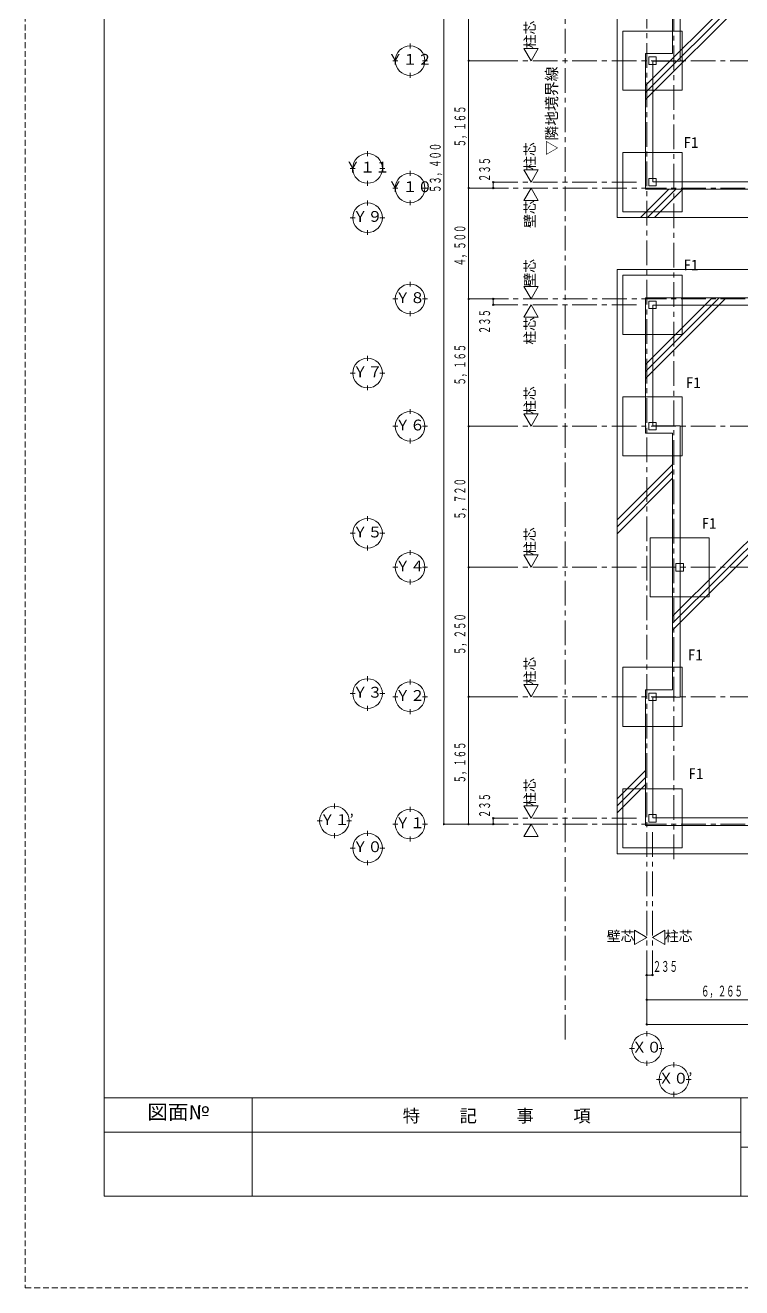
# Model space of a CAD drawing. Units: millimetres at full size, sheet at 1:200. Extents: x -59400 to 184562, y -133173 to 46006.
# Drawn here: x 65762 to 94792, y -42000 to 9207 of the extents above; entities that cross this region are included whole.
import ezdxf
from ezdxf.enums import TextEntityAlignment as Align

# ---------------------------------------------------------------- set-up
doc = ezdxf.new("R2010")
doc.units = ezdxf.units.MM
doc.header["$LTSCALE"] = 200
doc.linetypes.add('CHAIN1', pattern=[8, 5, -1, 1, -1])
doc.linetypes.add('DASHED1', pattern=[1.8, 1.2, -0.6])
for name, color, linetype, lineweight in [('0-0', 4, 'CHAIN1', 5), ('0-1', 2, 'Continuous', 18), ('0-2', 2, 'Continuous', 18), ('0-3', 4, 'CHAIN1', 5), ('0-4', 3, 'Continuous', 13), ('0-8', 2, 'Continuous', 18), ('0-9', 5, 'Continuous', 5), ('0-A', 2, 'Continuous', 18), ('4-8', 5, 'Continuous', 5), ('4-9', 2, 'Continuous', 18), ('8-1', 2, 'Continuous', 18), ('8-2', 3, 'Continuous', 13), ('8-8', 4, 'Continuous', 5), ('8-9', 4, 'Continuous', 5), ('8-B', 2, 'CHAIN1', 18), ('F-F', 7, 'DASHED1', 9)]:
    doc.layers.add(name, color=color, linetype=linetype, lineweight=lineweight)
for name, color, linetype in [('0-B', 2, 'Continuous'), ('4-A', 2, 'Continuous'), ('8-D', 7, 'Continuous')]:
    doc.layers.add(name, color=color, linetype=linetype)
doc.styles.add('ＭＳ ゴシック', font='')
doc.styles.get('ＭＳ ゴシック').set_extended_font_data('MS Gothic')

msp = doc.modelspace()

# ---------------------------------------------------------------- linework, layer by layer
at = {"layer": '0-0'}
for p, q in [((92043.1, -24617.7), (92043.1, 31847.5)), ((90943.1, -29318.6), (90943.1, 30847.5)), ((110938, 2605.6), (84727.1, 2605.6)), ((110938, -1894.4), (84727.1, -1894.4)), ((110938, -23194.4), (84727.1, -23194.4))]:
    msp.add_line(p, q, dxfattribs=at)
at = {"layer": '0-1', "color": 5, "lineweight": 5}
for p, q in [((68962.1, 38291.2), (68962.1, -38291.2)), ((181362.6, -34292.4), (68962.1, -34292.4)), ((74960.4, -34292.4), (74960.4, -38291.2)), ((94756.5, -34292.4), (94756.5, -38291.2)), ((181362.6, -38291.2), (68962.1, -38291.2))]:
    msp.add_line(p, q, dxfattribs=at)
at = {"layer": '0-1'}
for p, q in [((94756.5, -35692.5), (68962.1, -35692.5)), ((94756.5, -36291.8), (169364.3, -36291.8))]:
    msp.add_line(p, q, dxfattribs=at)
at = {"layer": '0-3'}
for p, q in [((84727.1, 7770.6), (112127.7, 7770.6)), ((84727.1, 2840.6), (90643.1, 2840.6)), ((84727.1, -2129.4), (90643.1, -2129.4)), ((84727.1, -7059.4), (117888.3, -7059.4)), ((84727.1, -12779.4), (114553.8, -12779.4)), ((84727.1, -18029.4), (114615.7, -18029.4)), ((84727.1, -22959.4), (90643.1, -22959.4)), ((91178.1, -29318.6), (91178.1, -23494.4))]:
    msp.add_line(p, q, dxfattribs=at)
at = {"layer": '0-4', "color": 2, "lineweight": 18}
for points in [[(85969.9, 8270.6), (86547.3, 8270.6), (86258.6, 7770.6)], [(85969.9, 3340.6), (86547.3, 3340.6), (86258.6, 2840.6)], [(85969.9, 2105.6), (86258.6, 2605.6), (86547.3, 2105.6)], [(85969.9, -1394.4), (86258.6, -1894.4), (86547.3, -1394.4)], [(85969.9, -2629.4), (86547.3, -2629.4), (86258.6, -2129.4)], [(85969.9, -6559.4), (86547.3, -6559.4), (86258.6, -7059.4)], [(85969.9, -12279.4), (86547.3, -12279.4), (86258.6, -12779.4)], [(85969.9, -17529.4), (86547.3, -17529.4), (86258.6, -18029.4)], [(85969.9, -22459.4), (86547.3, -22459.4), (86258.6, -22959.4)], [(85969.9, -23694.4), (86258.6, -23194.4), (86547.3, -23694.4)], [(90443.1, -28075.8), (90943.1, -27787.2), (90443.1, -27498.5)], [(91678.1, -28075.8), (91678.1, -27498.5), (91178.1, -27787.2)]]:
    msp.add_lwpolyline(points, close=True, dxfattribs=at)
at = {"layer": '0-4'}
for points in [[(91028.1, 7620.6), (91328.1, 7620.6), (91328.1, 7920.6), (91028.1, 7920.6)], [(91028.1, 2690.6), (91328.1, 2690.6), (91328.1, 2990.6), (91028.1, 2990.6)], [(91028.1, -1979.4), (91328.1, -1979.4), (91328.1, -2279.4), (91028.1, -2279.4)], [(91028.1, -6909.4), (91328.1, -6909.4), (91328.1, -7209.4), (91028.1, -7209.4)], [(92128.1, -12629.4), (92428.1, -12629.4), (92428.1, -12929.4), (92128.1, -12929.4)], [(91028.1, -17879.4), (91328.1, -17879.4), (91328.1, -18179.4), (91028.1, -18179.4)], [(91028.1, -22809.4), (91328.1, -22809.4), (91328.1, -23109.4), (91028.1, -23109.4)]]:
    msp.add_lwpolyline(points, close=True, dxfattribs=at)
at = {"layer": '0-8'}
for p, q in [((81353.8, 8270.6), (81353.8, 8470.6)), ((85969.9, 8270.6), (86258.6, 7770.6)), ((86547.3, 8270.6), (85969.9, 8270.6)), ((86258.6, 7770.6), (86547.3, 8270.6)), ((80853.8, 7770.6), (80653.8, 7770.6)), ((81853.8, 7770.6), (82053.8, 7770.6)), ((81353.8, 7270.6), (81353.8, 7070.6)), ((79632.1, 3900.6), (79632.1, 4100.6)), ((79132.1, 3400.6), (78932.1, 3400.6)), ((80132.1, 3400.6), (80332.1, 3400.6)), ((81353.8, 3105.6), (81353.8, 3305.6)), ((85969.9, 3340.6), (86258.6, 2840.6)), ((86547.3, 3340.6), (85969.9, 3340.6)), ((86258.6, 2840.6), (86547.3, 3340.6)), ((79632.1, 2900.6), (79632.1, 2700.6)), ((80853.8, 2605.6), (80653.8, 2605.6)), ((81853.8, 2605.6), (82053.8, 2605.6)), ((85969.9, 2105.6), (86258.6, 2605.6)), ((86258.6, 2605.6), (86547.3, 2105.6)), ((79632.1, 1900.6), (79632.1, 2100.6)), ((81353.8, 2105.6), (81353.8, 1905.6)), ((86547.3, 2105.6), (85969.9, 2105.6)), ((79132.1, 1400.6), (78932.1, 1400.6)), ((80132.1, 1400.6), (80332.1, 1400.6)), ((79632.1, 900.6), (79632.1, 700.6)), ((81353.8, -1394.4), (81353.8, -1194.4)), ((85969.9, -1394.4), (86258.6, -1894.4)), ((86547.3, -1394.4), (85969.9, -1394.4)), ((86258.6, -1894.4), (86547.3, -1394.4)), ((80853.8, -1894.4), (80653.8, -1894.4)), ((81853.8, -1894.4), (82053.8, -1894.4)), ((81353.8, -2394.4), (81353.8, -2594.4)), ((85969.9, -2629.4), (86258.6, -2129.4)), ((86258.6, -2129.4), (86547.3, -2629.4)), ((86547.3, -2629.4), (85969.9, -2629.4)), ((79632.1, -4399.4), (79632.1, -4199.4)), ((79132.1, -4899.4), (78932.1, -4899.4)), ((80132.1, -4899.4), (80332.1, -4899.4)), ((79632.1, -5399.4), (79632.1, -5599.4)), ((81353.8, -6559.4), (81353.8, -6359.4)), ((85969.9, -6559.4), (86258.6, -7059.4)), ((86547.3, -6559.4), (85969.9, -6559.4)), ((86258.6, -7059.4), (86547.3, -6559.4)), ((80853.8, -7059.4), (80653.8, -7059.4)), ((81853.8, -7059.4), (82053.8, -7059.4)), ((81353.8, -7559.4), (81353.8, -7759.4)), ((79632.1, -10899.4), (79632.1, -10699.4)), ((79132.1, -11399.4), (78932.1, -11399.4)), ((80132.1, -11399.4), (80332.1, -11399.4)), ((79632.1, -11899.4), (79632.1, -12099.4)), ((81353.8, -12279.4), (81353.8, -12079.4)), ((85969.9, -12279.4), (86258.6, -12779.4)), ((86547.3, -12279.4), (85969.9, -12279.4)), ((86258.6, -12779.4), (86547.3, -12279.4)), ((80853.8, -12779.4), (80653.8, -12779.4)), ((81853.8, -12779.4), (82053.8, -12779.4)), ((81353.8, -13279.4), (81353.8, -13479.4)), ((79632.1, -17399.4), (79632.1, -17199.4)), ((81353.8, -17529.4), (81353.8, -17329.4)), ((79132.1, -17899.4), (78932.1, -17899.4)), ((80132.1, -17899.4), (80332.1, -17899.4)), ((85969.9, -17529.4), (86258.6, -18029.4)), ((86547.3, -17529.4), (85969.9, -17529.4)), ((86258.6, -18029.4), (86547.3, -17529.4)), ((79632.1, -18399.4), (79632.1, -18599.4)), ((80853.8, -18029.4), (80653.8, -18029.4)), ((81853.8, -18029.4), (82053.8, -18029.4)), ((81353.8, -18529.4), (81353.8, -18729.4)), ((78287.2, -22564.4), (78287.2, -22364.4)), ((81353.8, -22694.4), (81353.8, -22494.4)), ((85969.9, -22459.4), (86258.6, -22959.4)), ((86547.3, -22459.4), (85969.9, -22459.4)), ((86258.6, -22959.4), (86547.3, -22459.4)), ((77787.2, -23064.4), (77587.2, -23064.4)), ((78787.2, -23064.4), (78987.2, -23064.4)), ((79632.1, -23664.4), (79632.1, -23464.4)), ((80853.8, -23194.4), (80653.8, -23194.4)), ((81853.8, -23194.4), (82053.8, -23194.4)), ((85969.9, -23694.4), (86258.6, -23194.4)), ((86258.6, -23194.4), (86547.3, -23694.4)), ((78287.2, -23564.4), (78287.2, -23764.4)), ((81353.8, -23694.4), (81353.8, -23894.4)), ((86547.3, -23694.4), (85969.9, -23694.4)), ((79132.1, -24164.4), (78932.1, -24164.4)), ((80132.1, -24164.4), (80332.1, -24164.4)), ((79632.1, -24664.4), (79632.1, -24864.4)), ((90443.1, -27498.5), (90443.1, -28075.8)), ((90943.1, -27787.2), (90443.1, -27498.5)), ((91178.1, -27787.2), (91678.1, -27498.5)), ((91678.1, -27498.5), (91678.1, -28075.8)), ((90443.1, -28075.8), (90943.1, -27787.2)), ((91678.1, -28075.8), (91178.1, -27787.2)), ((90943.1, -31794.3), (90943.1, -31594.3)), ((90443.1, -32294.3), (90243.1, -32294.3)), ((91443.1, -32294.3), (91643.1, -32294.3)), ((90943.1, -32794.3), (90943.1, -32994.3)), ((92043.1, -33053.9), (92043.1, -32853.9)), ((91543.1, -33553.9), (91343.1, -33553.9)), ((92543.1, -33553.9), (92743.1, -33553.9)), ((92043.1, -34053.9), (92043.1, -34253.9))]:
    msp.add_line(p, q, dxfattribs=at)
for centre in [(81353.8, 7770.6), (79632.1, 3400.6), (81353.8, 2605.6), (79632.1, 1400.6), (81353.8, -1894.4), (79632.1, -4899.4), (81353.8, -7059.4), (79632.1, -11399.4), (81353.8, -12779.4), (79632.1, -17899.4), (81353.8, -18029.4), (78287.2, -23064.4), (81353.8, -23194.4), (79632.1, -24164.4), (90943.1, -32294.3), (92043.1, -33553.9)]:
    msp.add_circle(centre, 600, dxfattribs=at)
at = {"layer": '0-9'}
for p, q in [((84727.1, 2605.6), (84727.1, 2840.6)), ((84727.1, -1894.4), (84727.1, -2129.4)), ((84727.1, -23194.4), (84727.1, -22959.4)), ((90943.1, -29318.6), (91178.1, -29318.6))]:
    msp.add_line(p, q, dxfattribs=at)
at = {"layer": '0-A'}
for centre in [(84727.1, 2840.6), (84727.1, 2605.6), (84727.1, -1894.4), (84727.1, -2129.4), (84727.1, -22959.4), (84727.1, -23194.4), (90943.1, -29318.6), (91178.1, -29318.6)]:
    msp.add_circle(centre, 30, dxfattribs=at)
at = {"layer": '4-8'}
for p, q in [((82727.1, -23194.4), (82727.1, 30205.6)), ((83727.1, 7770.6), (84727.1, 7770.6)), ((83727.1, 2605.6), (84727.1, 2605.6)), ((83727.1, -1894.4), (83727.1, 2605.6)), ((83727.1, -1894.4), (84727.1, -1894.4)), ((83727.1, -7059.4), (84727.1, -7059.4)), ((83727.1, -12779.4), (84727.1, -12779.4)), ((83727.1, -18029.4), (83727.1, -12779.4)), ((82727.1, -23194.4), (84727.1, -23194.4)), ((90943.1, -31318.6), (90943.1, -29318.6)), ((90943.1, -31318.6), (163343.1, -31318.6))]:
    msp.add_line(p, q, dxfattribs=at)
for points in [[(83727.1, 2605.6), (83727.1, 7770.6), (83727.1, 13490.6)], [(83727.1, -12779.4), (83727.1, -7059.4), (83727.1, -1894.4)], [(83727.1, -23194.4), (83727.1, -18029.4), (84727.1, -18029.4)], [(90943.1, -30318.6), (97208.1, -30318.6), (103708.1, -30318.6)]]:
    msp.add_lwpolyline(points, dxfattribs=at)
at = {"layer": '4-9'}
for centre in [(83727.1, 7770.6), (83727.1, 2605.6), (83727.1, -1894.4), (83727.1, -7059.4), (83727.1, -12779.4), (83727.1, -18029.4), (82727.1, -23194.4), (83727.1, -23194.4), (90943.1, -30318.6), (90943.1, -31318.6)]:
    msp.add_circle(centre, 25, dxfattribs=at)
at = {"layer": '8-1'}
for points in [[(89978.1, 6570.6), (92378.1, 6570.6), (92378.1, 8970.6), (89978.1, 8970.6)], [(89978.1, 1640.6), (92378.1, 1640.6), (92378.1, 4040.6), (89978.1, 4040.6)], [(89978.1, -3329.4), (92378.1, -3329.4), (92378.1, -929.4), (89978.1, -929.4)], [(89978.1, -8259.4), (92378.1, -8259.4), (92378.1, -5859.4), (89978.1, -5859.4)], [(91078.1, -13979.4), (93478.1, -13979.4), (93478.1, -11579.4), (91078.1, -11579.4)], [(89978.1, -19229.4), (92378.1, -19229.4), (92378.1, -16829.4), (89978.1, -16829.4)], [(89978.1, -24159.4), (92378.1, -24159.4), (92378.1, -21759.4), (89978.1, -21759.4)]]:
    msp.add_lwpolyline(points, close=True, dxfattribs=at)
at = {"layer": '8-2'}
for p, q in [((90893.1, 8055.6), (90893.1, 2555.6)), ((104893.1, 2555.6), (90893.1, 2555.6)), ((89743.1, -694.4), (103743.1, -694.4)), ((104893.1, -1844.4), (90893.1, -1844.4)), ((90893.1, -1844.4), (90893.1, -7344.4)), ((90893.1, -17744.4), (90893.1, -23244.4)), ((107893.1, -23244.4), (90893.1, -23244.4))]:
    msp.add_line(p, q, dxfattribs=at)
for points in [[(89743.1, 25105.6), (89743.1, 1405.6), (103743.1, 1405.6), (103743.1, -694.4)], [(90893.1, 8055.6), (91993.1, 8055.6), (91993.1, 18455.6)], [(92293.1, 18755.6), (92293.1, 7755.6), (91193.1, 7755.6), (91193.1, 2855.6), (105193.1, 2855.6), (105193.1, -2144.4), (91193.1, -2144.4), (91193.1, -7044.4), (92293.1, -7044.4), (92293.1, -18044.4), (91193.1, -18044.4), (91193.1, -22944.4), (108193.1, -22944.4), (108193.1, -24444.4)], [(89743.1, -694.4), (89743.1, -24394.4), (107893.1, -24394.4)], [(90893.1, -17744.4), (91993.1, -17744.4), (91993.1, -7344.4), (90893.1, -7344.4)]]:
    msp.add_lwpolyline(points, dxfattribs=at)
at = {"layer": '8-8'}
for p, q in [((90893.1, 6195.6), (114953.1, 30255.6)), ((90893.1, 6478.4), (109870.3, 25455.6)), ((90893.1, 6761.3), (109587.4, 25455.6)), ((91993.1, -14766.1), (125693.1, 18933.9)), ((91993.1, -15049), (125693.1, 18651)), ((91993.1, -15331.8), (125693.1, 18368.2)), ((90893.1, -5118.1), (94166.8, -1844.4)), ((90893.1, -4835.3), (93884, -1844.4)), ((90893.1, -4552.4), (93601.1, -1844.4))]:
    msp.add_line(p, q, dxfattribs=at)
at = {"layer": '8-9'}
for p, q in [((90687.7, 1405.6), (91837.7, 2555.6)), ((90970.5, 1405.6), (92120.5, 2555.6)), ((91253.3, 1405.6), (92403.3, 2555.6)), ((89743.1, -10852.7), (91993.1, -8602.7)), ((89743.1, -11135.5), (91993.1, -8885.5)), ((89743.1, -11418.3), (91993.1, -9168.4)), ((89743.1, -22166.4), (90893.1, -21016.4)), ((89743.1, -22449.2), (90893.1, -21299.2)), ((89743.1, -22732.1), (90893.1, -21582.1))]:
    msp.add_line(p, q, dxfattribs=at)
at = {"layer": '8-B'}
msp.add_line((87643.1, 36267.3), (87643.1, -32067.6), dxfattribs=at)
at = {"layer": 'F-F'}
msp.add_lwpolyline([(65762.3, 42000), (65762.3, -42000), (184562.3, -42000), (184562.3, 42000)], close=True, dxfattribs=at)

# ---------------------------------------------------------------- texts
at = {"layer": '0-2', "style": 'ＭＳ ゴシック', "width": 1.05}
msp.add_text('図面№', height=586.5, dxfattribs=at).set_placement((70700.4, -35342.5), align=Align.BOTTOM_LEFT)
at = {"layer": '0-2', "insert": (81058.4, -35342.5), "char_height": 513.2, "attachment_point": 7, "style": 'ＭＳ ゴシック'}
msp.add_mtext('\\T3.29;特記事項', dxfattribs=at)
at = {"layer": '0-8', "style": 'ＭＳ ゴシック'}
for s, p in [('柱芯', (86538.6, 8270.6)), ('柱芯', (86538.6, 3340.6)), ('壁芯', (86538.6, 985.6)), ('壁芯', (86538.6, -1394.4)), ('柱芯', (86538.6, -3749.4)), ('柱芯', (86538.6, -6559.4)), ('柱芯', (86538.6, -12279.4)), ('柱芯', (86538.6, -17529.4)), ('柱芯', (86538.6, -22459.4))]:
    msp.add_text(s, height=410.6, rotation=90, dxfattribs=at).set_placement(p, align=Align.BOTTOM_LEFT)
for s, height, p in [('Ｙ１２', 439.9, (80453.8, 7470.6)), ('Ｙ１１', 439.9, (78732.1, 3100.6)), ('Ｙ１０', 439.9, (80453.8, 2305.6)), ('Ｙ９', 439.9, (79032.1, 1100.6)), ('Ｙ８', 439.9, (80753.8, -2194.4)), ('Ｙ７', 439.9, (79032.1, -5199.4)), ('Ｙ６', 439.9, (80753.8, -7359.4)), ('Ｙ５', 439.9, (79032.1, -11699.4)), ('Ｙ４', 439.9, (80753.8, -13079.4)), ('Ｙ３', 439.9, (79032.1, -18199.4)), ('Ｙ２', 439.9, (80753.8, -18329.4)), ('Ｙ１’', 439.9, (77701.8, -23364.4)), ('Ｙ１', 439.9, (80753.8, -23494.4)), ('Ｙ０', 439.9, (79032.1, -24464.4)), ('壁芯', 410.6, (89323.1, -28067.2)), ('柱芯', 410.6, (91678.1, -28067.2)), ('Ｘ０', 439.9, (90343.1, -32594.3)), ('Ｘ０’', 439.9, (91424.8, -33853.9))]:
    msp.add_text(s, height=height, dxfattribs=at).set_placement(p, align=Align.BOTTOM_LEFT)
at = {"layer": '0-B', "style": 'ＭＳ ゴシック', "width": 0.55}
for p in [(84727.1, 2850.6), (84727.1, -3319.4), (84727.1, -22949.4)]:
    msp.add_text('２３５', height=439.9, rotation=90, dxfattribs=at).set_placement(p, align=Align.BOTTOM_LEFT)
msp.add_text('２３５', height=439.9, dxfattribs=at).set_placement((91188.1, -29318.6), align=Align.BOTTOM_LEFT)
at = {"layer": '4-A', "style": 'ＭＳ ゴシック', "width": 0.55}
for s, p in [('５，１６５', (83727.1, 4258.1)), ('５３，４００', (82727.1, 2405.6)), ('４，５００', (83727.1, -574.4)), ('５，１６５', (83727.1, -5406.9)), ('５，７２０', (83727.1, -10849.4)), ('５，２５０', (83727.1, -16334.4)), ('５，１６５', (83727.1, -21541.9))]:
    msp.add_text(s, height=439.9, rotation=90, dxfattribs=at).set_placement(p, align=Align.BOTTOM_LEFT)
msp.add_text('６，２６５', height=439.9, dxfattribs=at).set_placement((93145.6, -30318.6), align=Align.BOTTOM_LEFT)
at = {"layer": '8-1', "color": 7, "style": 'ＭＳ ゴシック'}
for p in [(92438.1, 4100.6), (92438.1, -869.4), (92532, -5642.6), (93172.9, -11346.8), (92613, -16682.7), (92638.1, -21499.4)]:
    msp.add_text('F1', height=439.9, dxfattribs=at).set_placement(p, align=Align.BOTTOM_LEFT)
at = {"layer": '8-D', "style": 'ＭＳ ゴシック'}
msp.add_text('▽隣地境界線', height=439.9, rotation=90, dxfattribs=at).set_placement((87444.2, 3930.9), align=Align.BOTTOM_LEFT)

doc.saveas('drawing.dxf')
